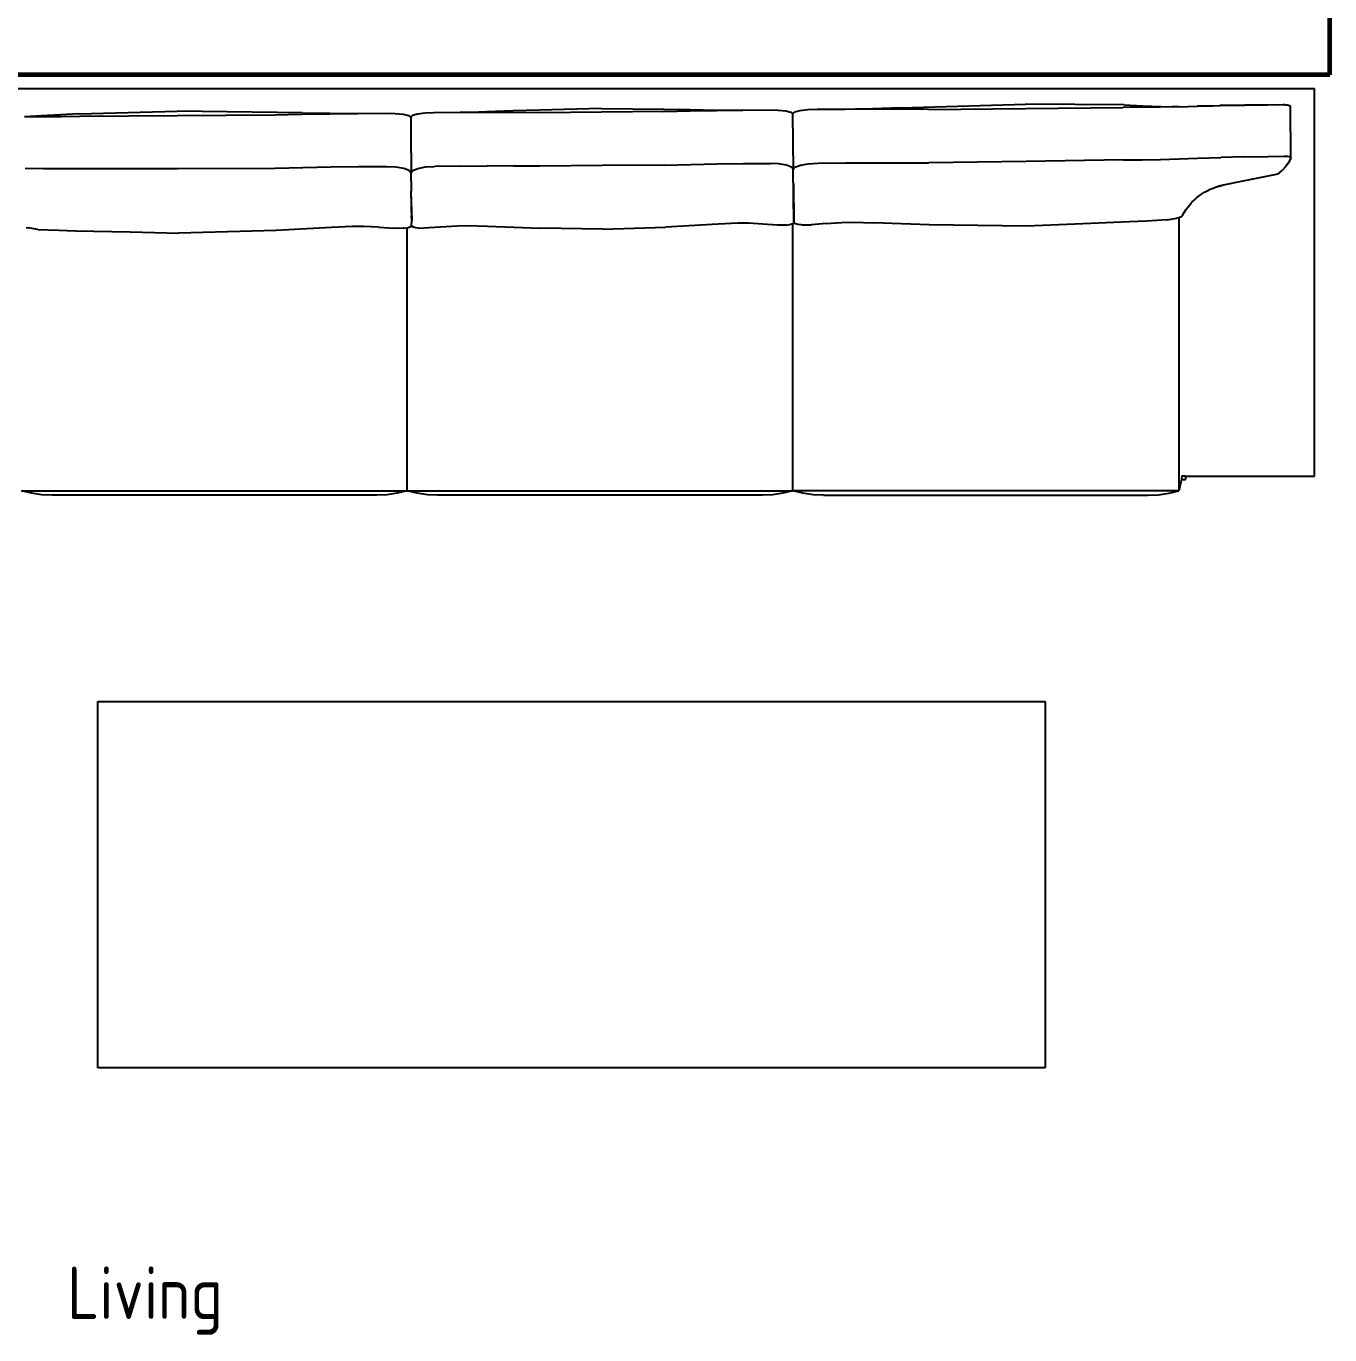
# Model space of a CAD drawing. Header units: inches. Extents: x 16.2 to 49.2, y 7.1 to 20.7.
# Drawn here: x 17.333 to 19.347, y 11.603 to 13.623 of the extents above; entities that cross this region are included whole.
import ezdxf

# ---------------------------------------------------------------- set-up
doc = ezdxf.new("R2010")
doc.units = ezdxf.units.IN
doc.header["$MEASUREMENT"] = 0
doc.layers.add('A-WALL', color=2, linetype='Continuous', lineweight=35)
doc.layers.add('Edges', color=254, linetype='Continuous')
doc.layers.add('PDF_Text', color=7, linetype='Continuous')
doc.styles.add('PDF Arial Italic', font='ariali.ttf')

# ---------------------------------------------------------------- blocks, each defined once
blk = doc.blocks.new('Living Room Set 09 pl')
at = {"layer": 'Edges'}
for p, q in [((95.4, 111.26), (-36.6, 111.26)), ((-36.6, 75.26), (-36.6, 111.26)), ((91.4, 111.26), (70.21, 111.26)), ((-34.39, 104.81), (-34.35, 109.62)), ((-34.34, 109.65), (-34.35, 109.62)), ((-34.34, 109.6), (-34.35, 109.62)), ((-34.28, 109.68), (-34.34, 109.65)), ((-34.18, 109.7), (-34.28, 109.68)), ((-34.04, 109.72), (-34.18, 109.7)), ((-33.87, 109.72), (-34.04, 109.72)), ((-33.87, 109.72), (-33.69, 109.73)), ((-33.69, 109.73), (-32.22, 109.71)), ((-32.22, 109.71), (-30.11, 109.69)), ((-32.22, 109.71), (-30.04, 109.68)), ((-27.96, 109.71), (-30.11, 109.69)), ((-30.04, 109.68), (-27.86, 109.64)), ((-27.96, 109.71), (-27.81, 109.68)), ((-27.86, 109.64), (-26.53, 109.62)), ((-26.53, 109.62), (-27.81, 109.68)), ((-26.53, 109.62), (-25.68, 109.6)), ((-23.97, 109.56), (-25.68, 109.6)), ((-23.97, 109.56), (-23.41, 109.55)), ((-22.36, 109.57), (-23.41, 109.55)), ((-23.41, 109.55), (-22.25, 109.52)), ((-20.6, 109.64), (-22.36, 109.57)), ((-22.25, 109.52), (-20.52, 109.5)), ((-18.91, 109.72), (-20.6, 109.64)), ((-20.52, 109.5), (-18.8, 109.49)), ((-18.91, 109.72), (-9.76, 109.79)), ((-0.73, 109.3), (-18.8, 109.49)), ((1.85, 109.46), (-9.76, 109.79)), ((1.85, 109.46), (4.43, 109.37)), ((4.43, 109.37), (6.04, 109.32)), ((29.64, 109.4), (23.85, 109.33)), ((29.64, 109.4), (35.42, 109.23)), ((-0.73, 109.3), (1.85, 109.32)), ((1.85, 109.32), (4.43, 109.32)), ((4.43, 109.32), (6.04, 109.32)), ((6.04, 109.32), (7.01, 109.31)), ((7.01, 109.31), (9.6, 109.29)), ((9.6, 109.29), (10.47, 109.26)), ((10.47, 109.26), (11.22, 109.17)), ((11.22, 109.17), (11.71, 109.04)), ((11.71, 109.04), (11.88, 108.9)), ((11.82, 103.72), (11.88, 108.9)), ((12.05, 109.04), (11.88, 108.9)), ((12.52, 109.16), (12.05, 109.04)), ((13.22, 109.23), (12.52, 109.16)), ((14.05, 109.26), (13.22, 109.23)), ((16.5, 109.23), (14.05, 109.26)), ((17.43, 109.22), (16.5, 109.23)), ((18.96, 109.25), (17.43, 109.22)), ((18.95, 109.2), (17.43, 109.22)), ((21.4, 109.16), (18.95, 109.2)), ((21.41, 109.3), (18.96, 109.25)), ((23.84, 109.1), (21.4, 109.16)), ((23.85, 109.33), (21.41, 109.3)), ((23.84, 109.1), (29.63, 109.06)), ((29.63, 109.06), (35.42, 109)), ((35.42, 109.23), (37.86, 109.16)), ((35.42, 109), (37.86, 109.02)), ((37.86, 109.16), (40.31, 109.08)), ((37.86, 109.02), (40.3, 109.02)), ((40.3, 109.02), (41.83, 109.02)), ((40.31, 109.08), (41.83, 109.02)), ((41.83, 109.02), (42.76, 109.01)), ((42.76, 109.01), (45.21, 109)), ((45.21, 109), (46.04, 108.96)), ((46.04, 108.96), (46.74, 108.87)), ((46.74, 108.87), (47.21, 108.75)), ((47.37, 108.6), (47.21, 108.75)), ((47.37, 108.59), (47.36, 106.95)), ((47.58, 108.74), (47.37, 108.58)), ((47.37, 108.6), (47.37, 108.6)), ((47.37, 108.59), (47.37, 108.6)), ((48.08, 108.86), (47.58, 108.74)), ((48.82, 108.94), (48.08, 108.86)), ((49.7, 108.96), (48.82, 108.94)), ((52.29, 108.94), (49.7, 108.96)), ((53.26, 108.92), (52.29, 108.94)), ((54.87, 108.95), (53.26, 108.92)), ((54.87, 108.9), (53.26, 108.92)), ((57.46, 109), (54.87, 108.95)), ((57.45, 108.85), (54.87, 108.9)), ((60.03, 108.8), (57.45, 108.85)), ((57.46, 109), (69.07, 109.13)), ((78.1, 108.68), (60.03, 108.8)), ((78.21, 108.91), (69.07, 109.13)), ((79.82, 108.66), (78.1, 108.68)), ((78.21, 108.91), (79.9, 108.8)), ((81.54, 108.66), (79.82, 108.66)), ((79.9, 108.8), (81.67, 108.7)), ((82.71, 108.66), (81.54, 108.66)), ((81.67, 108.7), (82.71, 108.66)), ((83.26, 108.66), (82.71, 108.66)), ((47.36, 106.95), (47.33, 103.64)), ((47.36, 105.92), (47.36, 105.93)), ((47.36, 105.92), (47.36, 105.93)), ((47.36, 105.93), (47.36, 105.92)), ((47.36, 105.92), (47.36, 105.92)), ((-34.38, 104.85), (-34.39, 104.81)), ((-34.39, 104.81), (-34.34, 104.64)), ((-34.32, 104.89), (-34.38, 104.85)), ((-34.34, 104.64), (-34.16, 104.3)), ((-34.22, 104.92), (-34.32, 104.89)), ((-34.08, 104.95), (-34.22, 104.92)), ((-33.92, 104.96), (-34.08, 104.95)), ((-33.74, 104.97), (-33.92, 104.96)), ((-32.27, 104.94), (-33.74, 104.97)), ((-30.09, 104.89), (-32.27, 104.94)), ((-30.09, 104.89), (-27.9, 104.84)), ((-25.72, 104.78), (-27.9, 104.84)), ((-24.01, 104.71), (-25.72, 104.78)), ((-22.29, 104.66), (-24.01, 104.71)), ((-20.57, 104.63), (-22.29, 104.66)), ((-18.84, 104.61), (-20.57, 104.63)), ((-18.84, 104.61), (-9.81, 104.46)), ((-34.16, 104.3), (-33.91, 103.97)), ((-33.91, 103.97), (-33.59, 103.63)), ((-33.2, 103.3), (-33.59, 103.63)), ((-33.2, 103.3), (-29.62, 102.58)), ((-33.2, 103.3), (-33.17, 103.28)), ((-9.81, 104.46), (-0.77, 104.33)), ((1.8, 104.35), (-0.77, 104.33)), ((4.38, 104.36), (1.8, 104.35)), ((6.97, 104.35), (4.38, 104.36)), ((9.56, 104.31), (6.97, 104.35)), ((10.43, 104.26), (9.56, 104.31)), ((11.17, 104.13), (10.43, 104.26)), ((11.67, 103.94), (11.17, 104.13)), ((11.83, 103.75), (11.67, 103.94)), ((11.79, 98.83), (11.83, 103.72)), ((11.82, 103.75), (11.83, 103.75)), ((11.83, 103.74), (11.82, 103.75)), ((11.83, 103.72), (11.82, 103.72)), ((11.82, 103.72), (11.82, 103.72)), ((11.83, 103.72), (11.82, 103.72)), ((11.83, 103.75), (11.98, 103.94)), ((11.83, 103.74), (11.83, 103.75)), ((11.98, 103.94), (12.45, 104.12)), ((12.45, 104.12), (13.16, 104.24)), ((13.16, 104.24), (13.99, 104.28)), ((16.44, 104.27), (13.99, 104.28)), ((18.89, 104.24), (16.44, 104.27)), ((21.34, 104.19), (18.89, 104.24)), ((23.78, 104.13), (21.34, 104.19)), ((23.78, 104.13), (29.57, 104.11)), ((29.57, 104.11), (35.37, 104.03)), ((35.37, 104.03), (37.81, 104.05)), ((37.81, 104.05), (40.26, 104.06)), ((42.71, 104.05), (40.26, 104.06)), ((42.71, 104.05), (45.16, 104.02)), ((45.99, 103.96), (45.16, 104.02)), ((46.7, 103.83), (45.99, 103.96)), ((47.17, 103.64), (46.7, 103.83)), ((47.32, 103.45), (47.17, 103.64)), ((47.32, 103.45), (47.33, 103.43)), ((47.33, 103.64), (47.33, 103.43)), ((47.33, 103.31), (47.33, 103.43)), ((47.33, 102.63), (47.33, 103.31)), ((47.34, 103.43), (47.35, 103.44)), ((47.51, 103.64), (47.35, 103.45)), ((47.35, 103.44), (47.35, 103.45)), ((47.51, 103.64), (48.01, 103.82)), ((48.01, 103.82), (48.76, 103.94)), ((48.76, 103.94), (49.63, 103.98)), ((49.63, 103.98), (52.22, 103.97)), ((52.22, 103.97), (54.8, 103.94)), ((54.8, 103.94), (57.39, 103.89)), ((57.39, 103.89), (59.96, 103.83)), ((59.96, 103.83), (69, 103.8)), ((69, 103.8), (78.04, 103.8)), ((78.04, 103.8), (79.76, 103.79)), ((79.76, 103.79), (81.48, 103.8)), ((81.48, 103.8), (83.2, 103.82)), ((-30.46, 102.75), (-30.44, 102.75)), ((-29.62, 102.58), (-28.41, 102.34)), ((-28.41, 102.34), (-27.68, 102.18)), ((-27.48, 102.11), (-27.68, 102.18)), ((11.81, 102.42), (11.79, 98.83)), ((11.81, 102.42), (11.81, 102.42)), ((11.81, 102.42), (11.81, 102.42)), ((47.33, 102.63), (47.32, 101.7)), ((47.28, 98.98), (47.32, 101.7)), ((47.28, 99.41), (47.3, 101.19)), ((47.3, 101.2), (47.3, 101.2)), ((-24.32, 99.44), (-24.32, 99.44)), ((-24.32, 99.44), (-24.27, 99.38)), ((-24.27, 99.38), (-24.16, 99.31)), ((-24.16, 99.31), (-24, 99.25)), ((-24, 99.25), (-23.98, 99.25)), ((-23.98, 99.25), (-23.98, 73.88)), ((-23.98, 99.25), (-23.8, 99.2)), ((-22.91, 99.05), (-23.8, 99.2)), ((-22.91, 99.05), (-20.98, 98.94)), ((-20.98, 98.94), (-19.42, 98.86)), ((-19.42, 98.86), (-14.35, 98.66)), ((-14.35, 98.66), (-9.83, 98.46)), ((-9.83, 98.46), (-0.79, 98.58)), ((-0.79, 98.58), (4.36, 98.77)), ((6.3, 98.83), (4.36, 98.77)), ((7.34, 98.81), (6.3, 98.83)), ((8.76, 98.71), (7.34, 98.81)), ((8.76, 98.71), (10.14, 98.6)), ((10.52, 98.58), (10.14, 98.6)), ((11.03, 98.58), (10.52, 98.58)), ((11.08, 98.58), (11.03, 98.58)), ((11.08, 98.58), (11.37, 98.61)), ((11.37, 98.61), (11.61, 98.67)), ((11.61, 98.67), (11.77, 98.75)), ((11.77, 98.75), (11.79, 98.77)), ((11.79, 98.83), (11.79, 98.83)), ((11.79, 98.83), (11.79, 98.77)), ((11.79, 98.77), (11.79, 98.77)), ((11.79, 98.77), (11.79, 98.77)), ((11.79, 98.77), (11.79, 98.77)), ((11.8, 98.75), (11.79, 98.77)), ((11.86, 98.72), (11.8, 98.75)), ((11.86, 73.88), (11.86, 98.72)), ((11.95, 98.67), (11.86, 98.72)), ((12.18, 98.61), (11.95, 98.67)), ((12.45, 98.57), (12.18, 98.61)), ((12.45, 98.57), (12.5, 98.57)), ((12.5, 98.57), (12.98, 98.56)), ((12.98, 98.56), (13.34, 98.57)), ((13.34, 98.57), (14.66, 98.66)), ((14.66, 98.66), (16, 98.74)), ((16, 98.74), (16.99, 98.74)), ((16.99, 98.74), (18.82, 98.65)), ((18.82, 98.65), (23.7, 98.38)), ((40.24, 98.47), (35.35, 98.28)), ((42.07, 98.53), (40.24, 98.47)), ((43.06, 98.51), (42.07, 98.53)), ((46.67, 98.29), (43.06, 98.51)), ((47.11, 98.38), (47.26, 98.45)), ((47.26, 98.45), (47.28, 98.48)), ((47.28, 99.41), (47.28, 99.4)), ((47.28, 99.41), (47.28, 99.41)), ((47.28, 99.4), (47.28, 99.41)), ((47.28, 98.98), (47.29, 99.41)), ((47.28, 99.4), (47.28, 99.4)), ((47.28, 99.4), (47.28, 98.98)), ((47.28, 98.95), (47.28, 98.98)), ((47.29, 98.51), (47.28, 98.95)), ((47.28, 98.48), (47.3, 98.51)), ((47.3, 98.51), (47.29, 98.51)), ((47.33, 98.45), (47.3, 98.51)), ((47.49, 98.37), (47.33, 98.45)), ((50.34, 98.36), (51.76, 98.44)), ((51.76, 98.44), (52.8, 98.44)), ((52.8, 98.44), (54.73, 98.35)), ((29.52, 98.2), (23.7, 98.38)), ((29.52, 98.2), (35.35, 98.28)), ((46.67, 98.29), (46.88, 98.32)), ((46.88, 98.32), (47.11, 98.38)), ((47.7, 98.32), (47.49, 98.37)), ((47.7, 73.88), (47.7, 98.32)), ((47.73, 98.31), (47.7, 98.32)), ((48.02, 98.27), (47.73, 98.31)), ((48.02, 98.27), (48.07, 98.27)), ((48.07, 98.27), (48.57, 98.26)), ((48.57, 98.26), (48.96, 98.28)), ((50.34, 98.36), (48.96, 98.28)), ((54.73, 98.35), (59.88, 98.07)), ((59.88, 98.07), (68.92, 97.81)), ((73.44, 97.93), (68.92, 97.81)), ((78.51, 98.04), (73.44, 97.93)), ((80.07, 98.1), (78.51, 98.04)), ((82.01, 98.17), (80.07, 98.1)), ((82.01, 98.17), (82.9, 98.31)), ((83.08, 98.35), (82.9, 98.31)), ((-24.6, 75.26), (-36.6, 75.26)), ((-24.6, 75.26), (-24.6, 74.94)), ((-24.6, 75.26), (-24.28, 75.26)), ((-24.23, 74.94), (-24.6, 74.94)), ((-24.28, 75.26), (-24.23, 74.94)), ((-24.25, 75.26), (-24.28, 75.26)), ((-24.23, 74.94), (-24.19, 74.7)), ((-24.19, 74.7), (-23.98, 73.88)), ((-23.98, 73.88), (11.86, 73.88)), ((-23.05, 73.66), (-23.98, 73.88)), ((-22.1, 73.53), (-23.05, 73.66)), ((-21.15, 73.49), (-22.1, 73.53)), ((9.03, 73.49), (-21.15, 73.49)), ((9.03, 73.49), (9.99, 73.53)), ((9.99, 73.53), (10.93, 73.66)), ((10.93, 73.66), (11.86, 73.88)), ((11.86, 73.88), (12.79, 73.66)), ((47.7, 73.88), (11.86, 73.88)), ((12.79, 73.66), (13.73, 73.53)), ((13.73, 73.53), (14.69, 73.49)), ((14.69, 73.49), (44.87, 73.49)), ((44.87, 73.49), (45.82, 73.53)), ((45.82, 73.53), (46.77, 73.66)), ((46.77, 73.66), (47.7, 73.88)), ((83.53, 73.88), (47.7, 73.88)), ((47.7, 73.88), (48.62, 73.66)), ((48.62, 73.66), (49.57, 73.53)), ((49.57, 73.53), (50.53, 73.49)), ((50.53, 73.49), (80.7, 73.49)), ((80.7, 73.49), (81.66, 73.53)), ((81.66, 73.53), (82.61, 73.66)), ((82.61, 73.66), (83.53, 73.88)), ((-11.57, 54.33), (-11.57, 20.33)), ((76.43, 54.33), (-11.57, 54.33)), ((76.43, 20.33), (76.43, 54.33)), ((-11.57, 20.33), (76.43, 20.33))]:
    blk.add_line(p, q, dxfattribs=at)
blk.add_arc((-29.13, 96.96), 5.41, 27.4329, 78.3801, dxfattribs=at)

msp = doc.modelspace()

# ---------------------------------------------------------------- linework, layer by layer
at = {"layer": 'A-WALL', "lineweight": 60}
msp.add_line((19.3471, 13.5481), (19.3471, 13.6981), dxfattribs=at)
msp.add_lwpolyline([(19.3471, 13.5481), (16.3569, 13.5481)], dxfattribs=at)

# ---------------------------------------------------------------- block references
at = {"xscale": -0.01662833563982252, "yscale": 0.01662833563982252, "zscale": 0.01662833563982252}
msp.add_blockref('Living Room Set 09 pl', (18.7149, 11.677), dxfattribs=at)

# ---------------------------------------------------------------- texts
at = {"layer": 'PDF_Text', "insert": (17.3964, 11.6026), "char_height": 0.080879, "attachment_point": 7, "style": 'PDF Arial Italic'}
msp.add_mtext('{\\Farchitxt|c0;Living}', dxfattribs=at)

doc.saveas('drawing.dxf')
